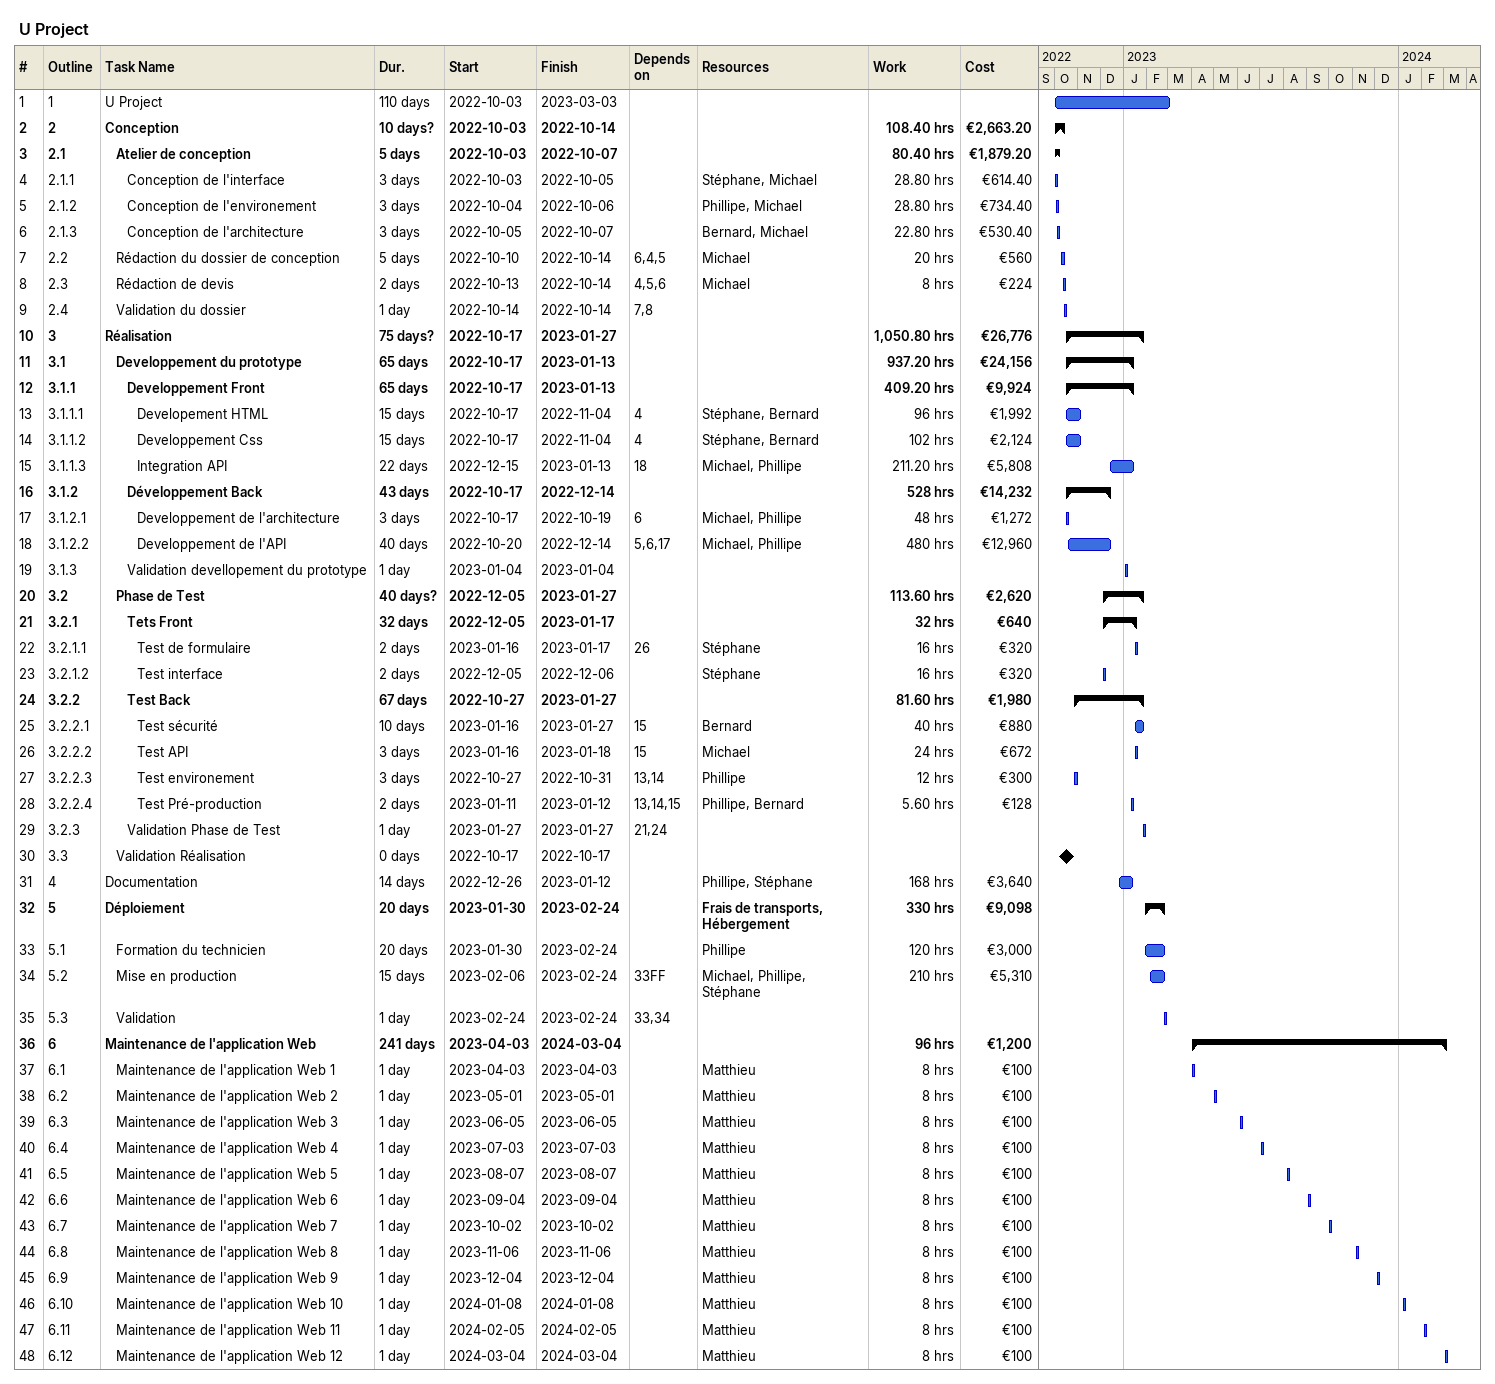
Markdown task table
U Project

| ID | WBS | Task | Duration | Start | Finish | Predecessors | Resources | Work (h) | Cost (€) |
|---|---|---|---|---|---|---|---|---|---|
| 1 | 1 | U Project | 110d | 2022-10-03 | 2023-03-03 |  |  |  |  |
| 2 | 2 | **Conception** | 10d? | 2022-10-03 | 2022-10-14 |  |  | 108.40 | 2663.20 |
| 3 | 2.1 | **Atelier de conception** | 5d | 2022-10-03 | 2022-10-07 |  |  | 80.40 | 1879.20 |
| 4 | 2.1.1 | Conception de l'interface | 3d | 2022-10-03 | 2022-10-05 |  | Stéphane, Michael | 28.80 | 614.40 |
| 5 | 2.1.2 | Conception de l'environement | 3d | 2022-10-04 | 2022-10-06 |  | Phillipe, Michael | 28.80 | 734.40 |
| 6 | 2.1.3 | Conception de l'architecture | 3d | 2022-10-05 | 2022-10-07 |  | Bernard, Michael | 22.80 | 530.40 |
| 7 | 2.2 | Rédaction du dossier de conception | 5d | 2022-10-10 | 2022-10-14 | 6, 4, 5 | Michael | 20 | 560 |
| 8 | 2.3 | Rédaction de devis | 2d | 2022-10-13 | 2022-10-14 | 4, 5, 6 | Michael | 8 | 224 |
| 9 | 2.4 | Validation du dossier | 1d | 2022-10-14 | 2022-10-14 | 7, 8 |  |  |  |
| 10 | 3 | **Réalisation** | 75d? | 2022-10-17 | 2023-01-27 |  |  | 1050.80 | 26776 |
| 11 | 3.1 | **Developpement du prototype** | 65d | 2022-10-17 | 2023-01-13 |  |  | 937.20 | 24156 |
| 12 | 3.1.1 | **Developpement Front** | 65d | 2022-10-17 | 2023-01-13 |  |  | 409.20 | 9924 |
| 13 | 3.1.1.1 | Developement HTML | 15d | 2022-10-17 | 2022-11-04 | 4 | Stéphane, Bernard | 96 | 1992 |
| 14 | 3.1.1.2 | Developpement Css | 15d | 2022-10-17 | 2022-11-04 | 4 | Stéphane, Bernard | 102 | 2124 |
| 15 | 3.1.1.3 | Integration API | 22d | 2022-12-15 | 2023-01-13 | 18 | Michael, Phillipe | 211.20 | 5808 |
| 16 | 3.1.2 | **Développement Back** | 43d | 2022-10-17 | 2022-12-14 |  |  | 528 | 14232 |
| 17 | 3.1.2.1 | Developpement de l'architecture | 3d | 2022-10-17 | 2022-10-19 | 6 | Michael, Phillipe | 48 | 1272 |
| 18 | 3.1.2.2 | Developpement de l'API | 40d | 2022-10-20 | 2022-12-14 | 5, 6, 17 | Michael, Phillipe | 480 | 12960 |
| 19 | 3.1.3 | Validation devellopement du prototype | 1d | 2023-01-04 | 2023-01-04 |  |  |  |  |
| 20 | 3.2 | **Phase de Test** | 40d? | 2022-12-05 | 2023-01-27 |  |  | 113.60 | 2620 |
| 21 | 3.2.1 | **Tets Front** | 32d | 2022-12-05 | 2023-01-17 |  |  | 32 | 640 |
| 22 | 3.2.1.1 | Test de formulaire | 2d | 2023-01-16 | 2023-01-17 | 26 | Stéphane | 16 | 320 |
| 23 | 3.2.1.2 | Test interface | 2d | 2022-12-05 | 2022-12-06 |  | Stéphane | 16 | 320 |
| 24 | 3.2.2 | **Test Back** | 67d | 2022-10-27 | 2023-01-27 |  |  | 81.60 | 1980 |
| 25 | 3.2.2.1 | Test sécurité | 10d | 2023-01-16 | 2023-01-27 | 15 | Bernard | 40 | 880 |
| 26 | 3.2.2.2 | Test API | 3d | 2023-01-16 | 2023-01-18 | 15 | Michael | 24 | 672 |
| 27 | 3.2.2.3 | Test environement | 3d | 2022-10-27 | 2022-10-31 | 13, 14 | Phillipe | 12 | 300 |
| 28 | 3.2.2.4 | Test Pré-production | 2d | 2023-01-11 | 2023-01-12 | 13, 14, 15 | Phillipe, Bernard | 5.60 | 128 |
| 29 | 3.2.3 | Validation Phase de Test | 1d | 2023-01-27 | 2023-01-27 | 21, 24 |  |  |  |
| 30 | 3.3 | Validation Réalisation | 0d | 2022-10-17 | 2022-10-17 |  |  |  |  |
| 31 | 4 | Documentation | 14d | 2022-12-26 | 2023-01-12 |  | Phillipe, Stéphane | 168 | 3640 |
| 32 | 5 | **Déploiement** | 20d | 2023-01-30 | 2023-02-24 |  | Frais de transports, Hébergement | 330 | 9098 |
| 33 | 5.1 | Formation du technicien | 20d | 2023-01-30 | 2023-02-24 |  | Phillipe | 120 | 3000 |
| 34 | 5.2 | Mise en production | 15d | 2023-02-06 | 2023-02-24 | 33FF | Michael, Phillipe, Stéphane | 210 | 5310 |
| 35 | 5.3 | Validation | 1d | 2023-02-24 | 2023-02-24 | 33, 34 |  |  |  |
| 36 | 6 | **Maintenance de l'application Web** | 241d | 2023-04-03 | 2024-03-04 |  |  | 96 | 1200 |
| 37 | 6.1 | Maintenance de l'application Web 1 | 1d | 2023-04-03 | 2023-04-03 |  | Matthieu | 8 | 100 |
| 38 | 6.2 | Maintenance de l'application Web 2 | 1d | 2023-05-01 | 2023-05-01 |  | Matthieu | 8 | 100 |
| 39 | 6.3 | Maintenance de l'application Web 3 | 1d | 2023-06-05 | 2023-06-05 |  | Matthieu | 8 | 100 |
| 40 | 6.4 | Maintenance de l'application Web 4 | 1d | 2023-07-03 | 2023-07-03 |  | Matthieu | 8 | 100 |
| 41 | 6.5 | Maintenance de l'application Web 5 | 1d | 2023-08-07 | 2023-08-07 |  | Matthieu | 8 | 100 |
| 42 | 6.6 | Maintenance de l'application Web 6 | 1d | 2023-09-04 | 2023-09-04 |  | Matthieu | 8 | 100 |
| 43 | 6.7 | Maintenance de l'application Web 7 | 1d | 2023-10-02 | 2023-10-02 |  | Matthieu | 8 | 100 |
| 44 | 6.8 | Maintenance de l'application Web 8 | 1d | 2023-11-06 | 2023-11-06 |  | Matthieu | 8 | 100 |
| 45 | 6.9 | Maintenance de l'application Web 9 | 1d | 2023-12-04 | 2023-12-04 |  | Matthieu | 8 | 100 |
| 46 | 6.10 | Maintenance de l'application Web 10 | 1d | 2024-01-08 | 2024-01-08 |  | Matthieu | 8 | 100 |
| 47 | 6.11 | Maintenance de l'application Web 11 | 1d | 2024-02-05 | 2024-02-05 |  | Matthieu | 8 | 100 |
| 48 | 6.12 | Maintenance de l'application Web 12 | 1d | 2024-03-04 | 2024-03-04 |  | Matthieu | 8 | 100 |
